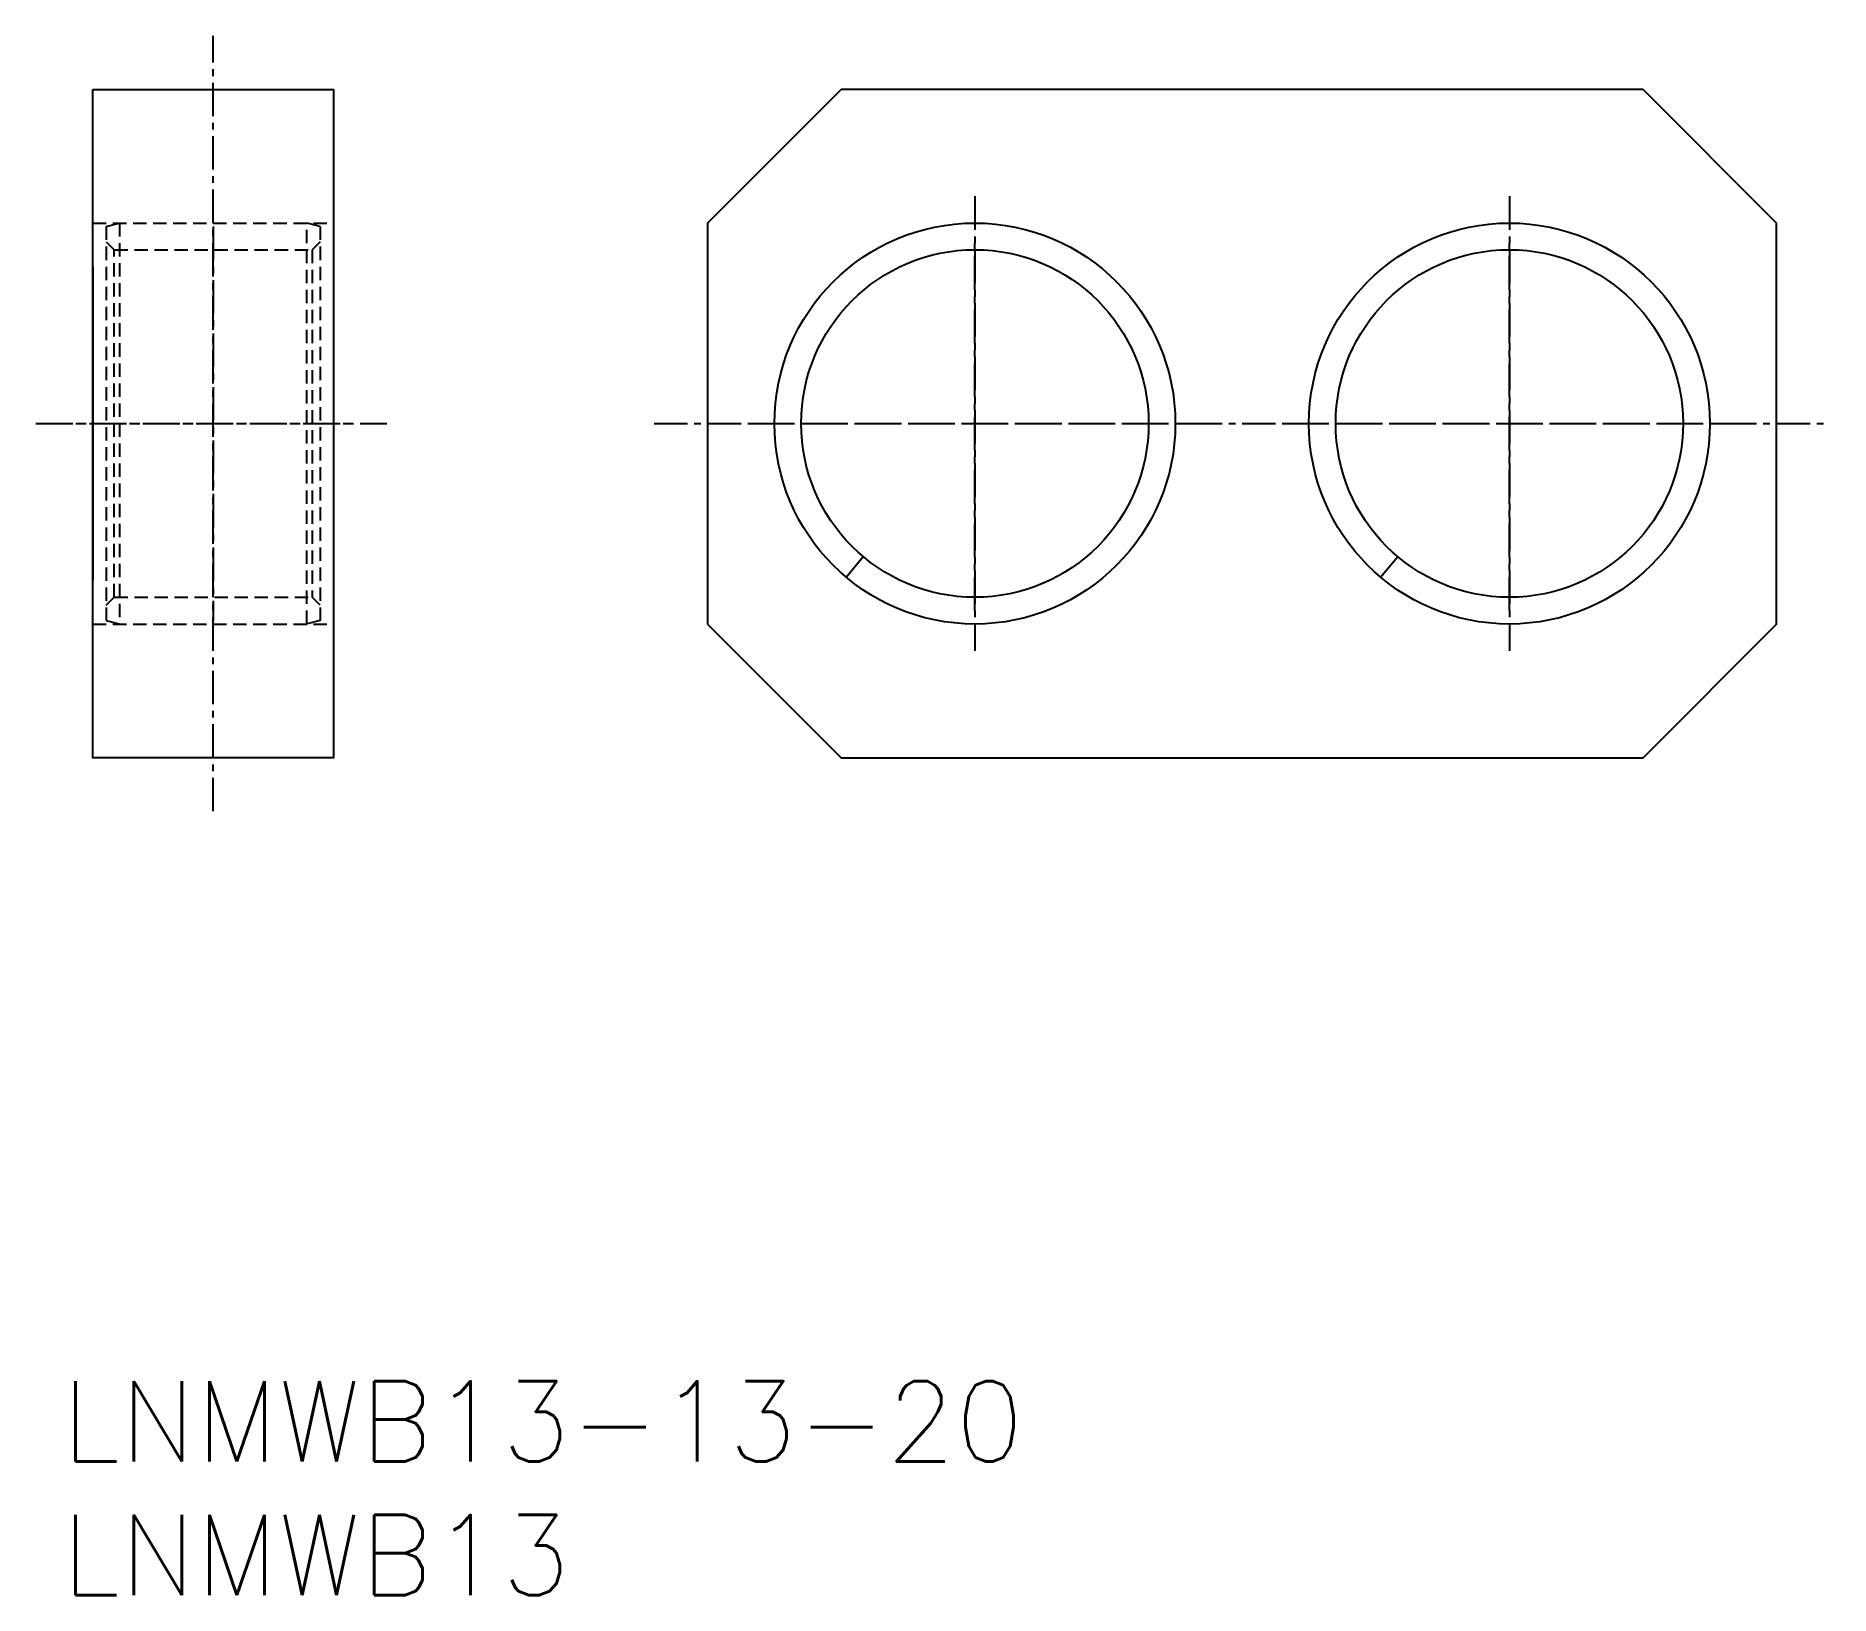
# Model space of a CAD drawing. Extents: x 113.1 to 180.2, y 66 to 124.3.
import ezdxf
from ezdxf.enums import TextEntityAlignment as Align

# ---------------------------------------------------------------- set-up
doc = ezdxf.new("R2010")
doc.units = 0
doc.header["$MEASUREMENT"] = 0
doc.linetypes.add('CENTER', pattern=[2, 1.25, -0.25, 0.25, -0.25])
doc.linetypes.add('DASHED', pattern=[0.75, 0.5, -0.25])
doc.layers.get('0').update_dxf_attribs({"linetype": 'CONTINUOUS'})
doc.layers.add('CENTER', color=1, linetype='CENTER')
doc.styles.get("Standard").update_dxf_attribs({"font": 'txt.shx', "bigfont": 'extfont.shx'})

msp = doc.modelspace()

# ---------------------------------------------------------------- linework, layer by layer
at = {"color": 7, "linetype": 'Continuous'}
for p, q in [((138.212, 117.338), (143.212, 122.338)), ((173.212, 122.338), (143.212, 122.338)), ((173.212, 122.338), (178.212, 117.338)), ((138.212, 117.338), (138.212, 102.338)), ((178.212, 102.338), (178.212, 117.338)), ((115.212, 115.704), (115.212, 103.972)), ((124.212, 115.704), (124.212, 103.972)), ((119.712, 104.838), (119.713, 104.838)), ((143.392, 104.093), (144.034, 104.859)), ((163.392, 104.093), (164.034, 104.859)), ((138.212, 102.338), (143.212, 97.338)), ((178.212, 102.338), (173.212, 97.338)), ((143.212, 97.338), (173.212, 97.338))]:
    msp.add_line(p, q, dxfattribs=at)
at = {"linetype": 'DASHED'}
for p, q in [((115.212, 117.338), (124.212, 117.338)), ((115.712, 117.204), (116.212, 117.338)), ((115.712, 117.204), (115.712, 102.472)), ((116.212, 117.338), (116.212, 102.338)), ((123.212, 102.338), (123.212, 117.338)), ((123.712, 117.204), (123.212, 117.338)), ((123.712, 117.204), (123.712, 102.472)), ((115.712, 116.638), (116.012, 116.338)), ((116.012, 116.338), (123.412, 116.338)), ((116.012, 103.338), (116.012, 116.338)), ((123.712, 116.638), (123.412, 116.338)), ((123.412, 116.338), (123.412, 103.338)), ((115.712, 103.038), (116.012, 103.338)), ((116.012, 103.338), (123.412, 103.338)), ((117.862, 103.338), (117.862, 103.339)), ((123.712, 103.038), (123.412, 103.338)), ((123.412, 103.338), (123.412, 103.338)), ((115.212, 102.338), (124.212, 102.338)), ((115.712, 102.472), (116.212, 102.338)), ((123.712, 102.472), (123.212, 102.338))]:
    msp.add_line(p, q, dxfattribs=at)
at = {"color": 3, "linetype": 'DASHED'}
msp.add_line((119.712, 103.338), (119.713, 103.338), dxfattribs=at)
at = {"color": 7, "linetype": 'Continuous'}
msp.add_lwpolyline([(115.212, 122.338), (124.212, 122.338), (124.212, 97.338), (115.212, 97.338)], close=True, dxfattribs=at)
for centre, radius in [((148.212, 109.838), 7.5), ((168.212, 109.838), 7.5), ((148.212, 109.838), 6.5), ((168.212, 109.838), 6.5)]:
    msp.add_circle(centre, radius, dxfattribs=at)
at = {"layer": 'CENTER', "color": 1, "linetype": 'CENTER'}
for p, q in [((119.712, 95.338), (119.712, 124.338)), ((148.212, 118.338), (148.212, 101.338)), ((168.212, 118.338), (168.212, 101.338)), ((119.712, 117.204), (119.712, 102.472)), ((148.212, 102.838), (148.212, 116.838)), ((168.212, 102.838), (168.212, 116.838)), ((113.078, 109.838), (124.712, 109.838)), ((113.212, 109.838), (126.212, 109.838)), ((136.212, 109.838), (180.212, 109.838)), ((139.712, 109.838), (156.712, 109.838)), ((159.712, 109.838), (176.712, 109.838))]:
    msp.add_line(p, q, dxfattribs=at)

# ---------------------------------------------------------------- texts
at = {"color": 7, "linetype": 'Continuous'}
for s, p in [('LNMWB13-13-20', (114.041, 72.511)), ('LNMWB13', (114.041, 67.511))]:
    msp.add_text(s, height=3, dxfattribs=at).set_placement(p, align=Align.MIDDLE_LEFT)

doc.saveas('drawing.dxf')
